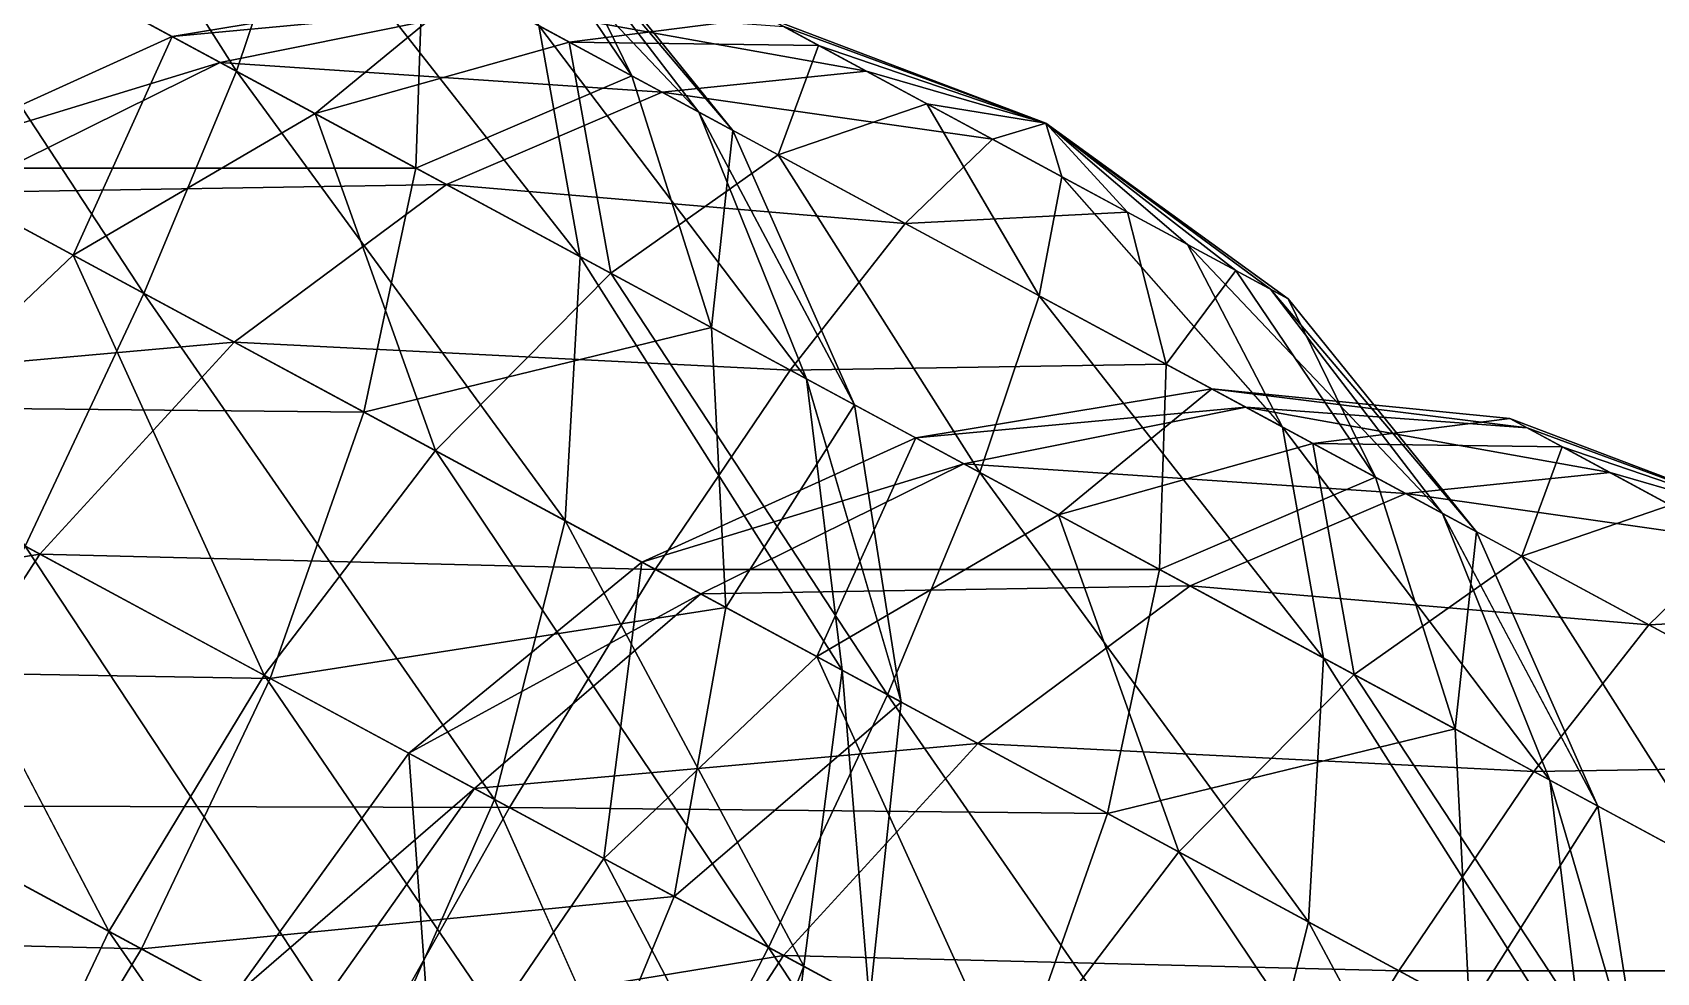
# Model space of a CAD drawing. Header units: metres. Extents: x -386 to 289, y -317 to 299.
# Drawn here: x -219.74 to -177.58, y -123.08 to -98.69 of the extents above; entities that cross this region are included whole.
import ezdxf

# ---------------------------------------------------------------- set-up
doc = ezdxf.new("R2010")
doc.units = ezdxf.units.M

msp = doc.modelspace()

# ---------------------------------------------------------------- linework, layer by layer
for points in [[(-219.68184, -91.44969, -291.0859), (-224.03165, -94.51996, -285.34253), (-214.44891, -99.69051, -283.92352), (-214.4488, -99.690414, -283.92343)], [(-219.68184, -91.44969, -291.0859), (-214.44891, -99.69051, -283.92352), (-212.90582, -95.105835, -290.0825), (-212.90572, -95.105736, -290.0824)], [(-209.05592, -93.77768, -298.79773), (-206.59608, -98.510376, -293.06326), (-202.44333, -100.75108, -299.2295), (-202.44322, -100.750984, -299.2294)], [(-209.05592, -93.77768, -298.79773), (-202.44333, -100.75108, -299.2295), (-206.9063, -94.93755, -301.98962), (-206.90619, -94.937454, -301.98953)], [(-224.03165, -94.51996, -285.34253), (-228.5826, -99.124344, -280.93552), (-216.84619, -105.45696, -279.19757), (-216.84608, -105.45686, -279.19748)], [(-224.03165, -94.51996, -285.34253), (-216.84619, -105.45696, -279.19757), (-214.44891, -99.69051, -283.92352), (-214.4488, -99.690414, -283.92343)], [(-207.80708, -94.45151, -309.68643), (-204.18353, -99.812126, -314.0986), (-209.6102, -96.88405, -318.8173), (-209.61009, -96.88395, -318.8172)], [(-206.44919, -95.1842, -305.97516), (-204.18353, -99.812126, -314.0986), (-207.80708, -94.45151, -309.68643), (-207.80698, -94.45141, -309.68634)], [(-212.90582, -95.105835, -290.0825), (-214.44891, -99.69051, -283.92352), (-205.5256, -104.50527, -288.13895), (-205.5255, -104.50517, -288.13885)], [(-212.90582, -95.105835, -290.0825), (-205.5256, -104.50527, -288.13895), (-206.59608, -98.510376, -293.06326), (-206.59598, -98.51028, -293.06317)], [(-206.9063, -94.93755, -301.98962), (-202.44333, -100.75108, -299.2295), (-201.56027, -101.22756, -306.92896), (-201.56017, -101.22746, -306.92886)], [(-206.9063, -94.93755, -301.98962), (-201.56027, -101.22756, -306.92896), (-206.44919, -95.1842, -305.97516), (-206.44908, -95.1841, -305.97507)], [(-206.44919, -95.1842, -305.97516), (-201.56027, -101.22756, -306.92896), (-204.18353, -99.812126, -314.0986), (-204.18343, -99.81203, -314.0985)], [(-219.37094, -97.03474, -325.97968), (-222.87442, -102.20431, -330.70563), (-233.80319, -96.30746, -325.54282), (-233.80309, -96.30736, -325.54272)], [(-209.6102, -96.88405, -318.8173), (-209.78821, -102.2053, -324.56064), (-219.37094, -97.03474, -325.97968), (-219.37083, -97.03464, -325.97958)], [(-204.18353, -99.812126, -314.0986), (-209.78821, -102.2053, -324.56064), (-209.6102, -96.88405, -318.8173), (-209.61009, -96.88395, -318.8172)], [(-209.78821, -102.2053, -324.56064), (-222.87442, -102.20431, -330.70563), (-219.37094, -97.03474, -325.97968), (-219.37083, -97.03464, -325.97958)], [(-207.54823, -97.99663, -478.95633), (-216.1155, -98.791275, -470.4378), (-208.43129, -97.52016, -471.25687), (-208.43118, -97.52006, -471.25677)], [(-208.43129, -97.52016, -471.25687), (-216.1155, -98.791275, -470.4378), (-212.40564, -100.793, -460.29843), (-212.40553, -100.7929, -460.29834)], [(-208.43129, -97.52016, -471.25687), (-212.40564, -100.793, -460.29843), (-205.80803, -98.93559, -464.08722), (-205.80792, -98.93549, -464.08713)], [(-200.69608, -98.2884, -472.21066), (-208.43129, -97.52016, -471.25687), (-205.80803, -98.93559, -464.08722), (-205.80792, -98.93549, -464.08713)], [(-207.54823, -97.99663, -478.95633), (-214.86665, -99.46511, -481.3265), (-216.1155, -98.791275, -470.4378), (-216.11539, -98.791176, -470.4377)], [(-203.39548, -100.237335, -485.12256), (-214.86665, -99.46511, -481.3265), (-207.54823, -97.99663, -478.95633), (-207.54813, -97.99653, -478.95624)], [(-198.08934, -99.694916, -479.3881), (-203.39548, -100.237335, -485.12256), (-207.54823, -97.99663, -478.95633), (-207.54813, -97.99653, -478.95624)], [(-198.08934, -99.694916, -479.3881), (-207.54823, -97.99663, -478.95633), (-200.23897, -98.53504, -476.1962), (-200.23886, -98.53494, -476.1961)], [(-206.59608, -98.510376, -293.06326), (-205.5256, -104.50527, -288.13895), (-199.65273, -107.67411, -296.8593), (-199.65262, -107.67401, -296.85922)], [(-206.59608, -98.510376, -293.06326), (-199.65273, -107.67411, -296.8593), (-202.44333, -100.75108, -299.2295), (-202.44322, -100.750984, -299.2294)], [(-200.69608, -98.2884, -472.21066), (-205.80803, -98.93559, -464.08722), (-199.33818, -99.02109, -468.4994), (-199.33807, -99.02099, -468.4993)], [(-193.43698, -101.043655, -473.23422), (-200.23897, -98.53504, -476.1962), (-200.69608, -98.2884, -472.21066), (-200.69597, -98.2883, -472.21057)], [(-193.43698, -101.043655, -473.23422), (-200.69608, -98.2884, -472.21066), (-199.33818, -99.02109, -468.4994), (-199.33807, -99.02099, -468.4993)], [(-193.43698, -101.043655, -473.23422), (-198.08934, -99.694916, -479.3881), (-200.23897, -98.53504, -476.1962), (-200.23886, -98.53494, -476.1961)], [(-214.86665, -99.46511, -481.3265), (-223.225, -102.01514, -469.80933), (-216.1155, -98.791275, -470.4378), (-216.11539, -98.791176, -470.4377)], [(-216.1155, -98.791275, -470.4378), (-223.225, -102.01514, -469.80933), (-218.6814, -104.466736, -457.39117), (-218.68129, -104.46664, -457.39108)], [(-216.1155, -98.791275, -470.4378), (-218.6814, -104.466736, -457.39117), (-212.40564, -100.793, -460.29843), (-212.40553, -100.7929, -460.29834)], [(-205.80803, -98.93559, -464.08722), (-212.40564, -100.793, -460.29843), (-204.73117, -104.93393, -453.62518), (-204.73106, -104.93383, -453.6251)], [(-205.80803, -98.93559, -464.08722), (-204.73117, -104.93393, -453.62518), (-200.38136, -101.86366, -459.36853), (-200.38126, -101.86356, -459.36844)], [(-199.33818, -99.02109, -468.4994), (-205.80803, -98.93559, -464.08722), (-200.38136, -101.86366, -459.36853), (-200.38126, -101.86356, -459.36844)], [(-199.33818, -99.02109, -468.4994), (-200.38136, -101.86366, -459.36853), (-196.52913, -100.536766, -466.0568), (-196.52902, -100.53667, -466.0567)], [(-193.43698, -101.043655, -473.23422), (-199.33818, -99.02109, -468.4994), (-196.52913, -100.536766, -466.0568), (-196.52902, -100.53667, -466.0567)], [(-228.5826, -99.124344, -280.93552), (-219.9343, -112.01221, -276.2267), (-216.84619, -105.45696, -279.19757), (-216.84608, -105.45686, -279.19748)], [(-214.86665, -99.46511, -481.3265), (-221.69551, -102.84041, -483.1452), (-223.225, -102.01514, -469.80933), (-223.2249, -102.01504, -469.80923)], [(-208.99377, -102.63395, -490.04688), (-221.69551, -102.84041, -483.1452), (-214.86665, -99.46511, -481.3265), (-214.86655, -99.46501, -481.32642)], [(-203.39548, -100.237335, -485.12256), (-208.99377, -102.63395, -490.04688), (-214.86665, -99.46511, -481.3265), (-214.86655, -99.46501, -481.32642)], [(-214.44891, -99.69051, -283.92352), (-216.84619, -105.45696, -279.19757), (-205.91742, -111.35381, -284.3604), (-205.91731, -111.353714, -284.36032)], [(-214.44891, -99.69051, -283.92352), (-205.91742, -111.35381, -284.3604), (-205.5256, -104.50527, -288.13895), (-205.5255, -104.50517, -288.13885)], [(-204.18353, -99.812126, -314.0986), (-202.11374, -106.34622, -317.8874), (-209.78821, -102.2053, -324.56064), (-209.7881, -102.2052, -324.56055)], [(-201.56027, -101.22756, -306.92896), (-202.11374, -106.34622, -317.8874), (-204.18353, -99.812126, -314.0986), (-204.18343, -99.81203, -314.0985)], [(-194.82318, -101.457245, -480.93103), (-203.39548, -100.237335, -485.12256), (-198.08934, -99.694916, -479.3881), (-198.08923, -99.69482, -479.388)], [(-193.43698, -101.043655, -473.23422), (-194.82318, -101.457245, -480.93103), (-198.08934, -99.694916, -479.3881), (-198.08923, -99.69482, -479.388)], [(-198.08934, -99.694916, -479.3881), (-198.08934, -99.694916, -479.3881), (-194.82318, -101.457245, -480.93103), (-194.82307, -101.457146, -480.93094)], [(-197.08574, -103.641884, -488.10333), (-208.99377, -102.63395, -490.04688), (-203.39548, -100.237335, -485.12256), (-203.39537, -100.237236, -485.12247)], [(-194.82318, -101.457245, -480.93103), (-197.08574, -103.641884, -488.10333), (-203.39548, -100.237335, -485.12256), (-203.39537, -100.237236, -485.12247)], [(-203.39548, -100.237335, -485.12256), (-203.39548, -100.237335, -485.12256), (-197.08574, -103.641884, -488.10333), (-197.08563, -103.641785, -488.10324)], [(-202.44333, -100.75108, -299.2295), (-199.65273, -107.67411, -296.8593), (-198.40388, -108.347946, -307.74802), (-198.40378, -108.34785, -307.74792)], [(-202.44333, -100.75108, -299.2295), (-198.40388, -108.347946, -307.74802), (-201.56027, -101.22756, -306.92896), (-201.56017, -101.22746, -306.92886)], [(-196.52913, -100.536766, -466.0568), (-200.38136, -101.86366, -459.36853), (-193.60535, -105.519806, -458.3651), (-193.60524, -105.51971, -458.36502)], [(-196.52913, -100.536766, -466.0568), (-193.60535, -105.519806, -458.3651), (-193.0216, -102.42932, -465.5374), (-193.0215, -102.42922, -465.53732)], [(-193.43698, -101.043655, -473.23422), (-196.52913, -100.536766, -466.0568), (-193.0216, -102.42932, -465.5374), (-193.0215, -102.42922, -465.53732)], [(-212.40564, -100.793, -460.29843), (-218.6814, -104.466736, -457.39117), (-209.28212, -109.538315, -449.21814), (-209.28201, -109.538216, -449.21805)], [(-212.40564, -100.793, -460.29843), (-209.28212, -109.538315, -449.21814), (-204.73117, -104.93393, -453.62518), (-204.73106, -104.93383, -453.6251)], [(-193.43698, -101.043655, -473.23422), (-191.31566, -103.3498, -480.41162), (-194.82318, -101.457245, -480.93103), (-194.82307, -101.457146, -480.93094)], [(-193.43698, -101.043655, -473.23422), (-193.0216, -102.42932, -465.5374), (-189.75545, -104.19165, -467.08035), (-189.75534, -104.19155, -467.08026)], [(-193.43698, -101.043655, -473.23422), (-189.75545, -104.19165, -467.08035), (-187.60582, -105.351524, -470.27225), (-187.60571, -105.351425, -470.27216)], [(-193.43698, -101.043655, -473.23422), (-187.60582, -105.351524, -470.27225), (-187.14871, -105.59817, -474.25778), (-187.1486, -105.59807, -474.2577)], [(-193.43698, -101.043655, -473.23422), (-187.14871, -105.59817, -474.25778), (-188.5066, -104.86548, -477.96906), (-188.5065, -104.86538, -477.96896)], [(-193.43698, -101.043655, -473.23422), (-188.5066, -104.86548, -477.96906), (-191.31566, -103.3498, -480.41162), (-191.31555, -103.3497, -480.41153)], [(-201.56027, -101.22756, -306.92896), (-198.40388, -108.347946, -307.74802), (-202.11374, -106.34622, -317.8874), (-202.11363, -106.34612, -317.8873)], [(-191.31566, -103.3498, -480.41162), (-197.08574, -103.641884, -488.10333), (-194.82318, -101.457245, -480.93103), (-194.82307, -101.457146, -480.93094)], [(-223.225, -102.01514, -469.80933), (-224.2076, -109.70645, -455.5636), (-218.6814, -104.466736, -457.39117), (-218.68129, -104.46664, -457.39108)], [(-200.38136, -101.86366, -459.36853), (-204.73117, -104.93393, -453.62518), (-195.14844, -110.104485, -452.20615), (-195.14833, -110.104385, -452.20605)], [(-200.38136, -101.86366, -459.36853), (-195.14844, -110.104485, -452.20615), (-193.60535, -105.519806, -458.3651), (-193.60524, -105.51971, -458.36502)], [(-211.13802, -108.53693, -328.96768), (-226.6579, -108.38434, -333.67648), (-222.87442, -102.20431, -330.70563), (-222.87431, -102.20421, -330.70554)], [(-209.78821, -102.2053, -324.56064), (-211.13802, -108.53693, -328.96768), (-222.87442, -102.20431, -330.70563), (-222.87431, -102.20421, -330.70554)], [(-202.11374, -106.34622, -317.8874), (-211.13802, -108.53693, -328.96768), (-209.78821, -102.2053, -324.56064), (-209.7881, -102.2052, -324.56055)], [(-193.0216, -102.42932, -465.5374), (-193.60535, -105.519806, -458.3651), (-187.29561, -108.92435, -461.3459), (-187.2955, -108.92425, -461.3458)], [(-193.0216, -102.42932, -465.5374), (-187.29561, -108.92435, -461.3459), (-189.75545, -104.19165, -467.08035), (-189.75534, -104.19155, -467.08026)], [(-214.50272, -106.72143, -493.82544), (-227.5694, -107.89252, -484.28848), (-221.69551, -102.84041, -483.1452), (-221.6954, -102.84031, -483.1451)], [(-208.99377, -102.63395, -490.04688), (-214.50272, -106.72143, -493.82544), (-221.69551, -102.84041, -483.1452), (-221.6954, -102.84031, -483.1451)], [(-200.07047, -107.44871, -494.2623), (-214.50272, -106.72143, -493.82544), (-208.99377, -102.63395, -490.04688), (-208.99367, -102.63385, -490.04678)], [(-197.08574, -103.641884, -488.10333), (-200.07047, -107.44871, -494.2623), (-208.99377, -102.63395, -490.04688), (-208.99367, -102.63385, -490.04678)], [(-208.99377, -102.63395, -490.04688), (-208.99377, -102.63395, -490.04688), (-200.07047, -107.44871, -494.2623), (-200.07036, -107.44861, -494.2622)], [(-190.30972, -107.29802, -487.0999), (-200.07047, -107.44871, -494.2623), (-197.08574, -103.641884, -488.10333), (-197.08563, -103.641785, -488.10324)], [(-191.31566, -103.3498, -480.41162), (-190.30972, -107.29802, -487.0999), (-197.08574, -103.641884, -488.10333), (-197.08563, -103.641785, -488.10324)], [(-188.5066, -104.86548, -477.96906), (-190.30972, -107.29802, -487.0999), (-191.31566, -103.3498, -480.41162), (-191.31555, -103.3497, -480.41153)], [(-218.6814, -104.466736, -457.39117), (-224.2076, -109.70645, -455.5636), (-213.72406, -115.36305, -446.44775), (-213.72395, -115.36295, -446.44766)], [(-218.6814, -104.466736, -457.39117), (-213.72406, -115.36305, -446.44775), (-209.28212, -109.538315, -449.21814), (-209.28201, -109.538216, -449.21805)], [(-205.5256, -104.50527, -288.13895), (-205.91742, -111.35381, -284.3604), (-198.72462, -115.23483, -295.04062), (-198.72452, -115.23473, -295.04053)], [(-205.5256, -104.50527, -288.13895), (-198.72462, -115.23483, -295.04062), (-199.65273, -107.67411, -296.8593), (-199.65262, -107.67401, -296.85922)], [(-189.75545, -104.19165, -467.08035), (-187.29561, -108.92435, -461.3459), (-183.14285, -111.165054, -467.51212), (-183.14275, -111.164955, -467.51202)], [(-189.75545, -104.19165, -467.08035), (-183.14285, -111.165054, -467.51212), (-187.60582, -105.351524, -470.27225), (-187.60571, -105.351425, -470.27216)], [(-204.73117, -104.93393, -453.62518), (-209.28212, -109.538315, -449.21814), (-197.54572, -115.87093, -447.4802), (-197.54561, -115.870834, -447.4801)], [(-204.73117, -104.93393, -453.62518), (-197.54572, -115.87093, -447.4802), (-195.14844, -110.104485, -452.20615), (-195.14833, -110.104385, -452.20605)], [(-188.5066, -104.86548, -477.96906), (-184.88306, -110.2261, -482.38123), (-190.30972, -107.29802, -487.0999), (-190.30962, -107.29792, -487.09982)], [(-187.14871, -105.59817, -474.25778), (-184.88306, -110.2261, -482.38123), (-188.5066, -104.86548, -477.96906), (-188.5065, -104.86538, -477.96896)], [(-187.60582, -105.351524, -470.27225), (-183.14285, -111.165054, -467.51212), (-182.2598, -111.64153, -475.21158), (-182.25969, -111.64143, -475.2115)], [(-187.60582, -105.351524, -470.27225), (-182.2598, -111.64153, -475.21158), (-187.14871, -105.59817, -474.25778), (-187.1486, -105.59807, -474.2577)], [(-216.84619, -105.45696, -279.19757), (-219.9343, -112.01221, -276.2267), (-207.74483, -118.58929, -281.9851), (-207.74472, -118.58919, -281.98502)], [(-216.84619, -105.45696, -279.19757), (-207.74483, -118.58929, -281.9851), (-205.91742, -111.35381, -284.3604), (-205.91731, -111.353714, -284.36032)], [(-193.60535, -105.519806, -458.3651), (-195.14844, -110.104485, -452.20615), (-186.22513, -114.91924, -456.42157), (-186.22502, -114.91914, -456.42148)], [(-193.60535, -105.519806, -458.3651), (-186.22513, -114.91924, -456.42157), (-187.29561, -108.92435, -461.3459), (-187.2955, -108.92425, -461.3458)], [(-187.14871, -105.59817, -474.25778), (-182.2598, -111.64153, -475.21158), (-184.88306, -110.2261, -482.38123), (-184.88295, -110.226, -482.38113)], [(-202.11374, -106.34622, -317.8874), (-201.73874, -113.608505, -320.79465), (-211.13802, -108.53693, -328.96768), (-211.13791, -108.53683, -328.9676)], [(-198.40388, -108.347946, -307.74802), (-201.73874, -113.608505, -320.79465), (-202.11374, -106.34622, -317.8874), (-202.11363, -106.34612, -317.8873)], [(-214.50272, -106.72143, -493.82544), (-219.54689, -112.22123, -496.2007), (-227.5694, -107.89252, -484.28848), (-227.56929, -107.89242, -484.2884)], [(-203.57394, -112.61828, -498.98825), (-219.54689, -112.22123, -496.2007), (-214.50272, -106.72143, -493.82544), (-214.50261, -106.72133, -493.82535)], [(-200.07047, -107.44871, -494.2623), (-203.57394, -112.61828, -498.98825), (-214.50272, -106.72143, -493.82544), (-214.50261, -106.72133, -493.82535)], [(-214.50272, -106.72143, -493.82544), (-214.50272, -106.72143, -493.82544), (-203.57394, -112.61828, -498.98825), (-203.57384, -112.61818, -498.98816)], [(-190.48773, -112.61927, -492.84326), (-203.57394, -112.61828, -498.98825), (-200.07047, -107.44871, -494.2623), (-200.07036, -107.44861, -494.2622)], [(-190.30972, -107.29802, -487.0999), (-190.48773, -112.61927, -492.84326), (-200.07047, -107.44871, -494.2623), (-200.07036, -107.44861, -494.2622)], [(-184.88306, -110.2261, -482.38123), (-190.48773, -112.61927, -492.84326), (-190.30972, -107.29802, -487.0999), (-190.30962, -107.29792, -487.09982)], [(-219.54689, -112.22123, -496.2007), (-232.08806, -114.27712, -484.67844), (-227.5694, -107.89252, -484.28848), (-227.56929, -107.89242, -484.2884)], [(-199.65273, -107.67411, -296.8593), (-198.72462, -115.23483, -295.04062), (-197.19513, -116.060104, -308.3765), (-197.19502, -116.060005, -308.3764)], [(-199.65273, -107.67411, -296.8593), (-197.19513, -116.060104, -308.3765), (-198.40388, -108.347946, -307.74802), (-198.40378, -108.34785, -307.74792)], [(-188.24779, -108.4106, -647.23895), (-196.81505, -109.205246, -638.72046), (-189.13084, -107.93413, -639.5395), (-189.13074, -107.93403, -639.53937)], [(-189.13084, -107.93413, -639.5395), (-196.81505, -109.205246, -638.72046), (-193.1052, -111.20697, -628.58105), (-193.10509, -111.20687, -628.58093)], [(-189.13084, -107.93413, -639.5395), (-193.1052, -111.20697, -628.58105), (-186.50758, -109.34956, -632.3699), (-186.50748, -109.349464, -632.36975)], [(-180.93852, -108.94901, -644.4788), (-188.24779, -108.4106, -647.23895), (-189.13084, -107.93413, -639.5395), (-189.13074, -107.93403, -639.53937)], [(-180.93852, -108.94901, -644.4788), (-189.13084, -107.93413, -639.5395), (-181.39563, -108.70237, -640.4933), (-181.39552, -108.70227, -640.49316)], [(-181.39563, -108.70237, -640.4933), (-189.13084, -107.93413, -639.5395), (-186.50758, -109.34956, -632.3699), (-186.50748, -109.349464, -632.36975)], [(-213.56764, -115.447464, -331.73807), (-230.46355, -115.15366, -334.6898), (-226.6579, -108.38434, -333.67648), (-226.65779, -108.38424, -333.6764)], [(-211.13802, -108.53693, -328.96768), (-213.56764, -115.447464, -331.73807), (-226.6579, -108.38434, -333.67648), (-226.65779, -108.38424, -333.6764)], [(-201.73874, -113.608505, -320.79465), (-213.56764, -115.447464, -331.73807), (-211.13802, -108.53693, -328.96768), (-211.13791, -108.53683, -328.9676)], [(-198.40388, -108.347946, -307.74802), (-197.19513, -116.060104, -308.3765), (-201.73874, -113.608505, -320.79465), (-201.73863, -113.608406, -320.79456)], [(-188.24779, -108.4106, -647.23895), (-195.56621, -109.87908, -649.60913), (-196.81505, -109.205246, -638.72046), (-196.81494, -109.20515, -638.72034)], [(-184.09503, -110.651306, -653.4052), (-195.56621, -109.87908, -649.60913), (-188.24779, -108.4106, -647.23895), (-188.24768, -108.4105, -647.23883)], [(-178.7889, -110.10889, -647.6707), (-184.09503, -110.651306, -653.4052), (-188.24779, -108.4106, -647.23895), (-188.24768, -108.4105, -647.23883)], [(-178.7889, -110.10889, -647.6707), (-188.24779, -108.4106, -647.23895), (-180.93852, -108.94901, -644.4788), (-180.93842, -108.94891, -644.4787)], [(-181.39563, -108.70237, -640.4933), (-186.50758, -109.34956, -632.3699), (-180.03773, -109.43506, -636.782), (-180.03763, -109.43496, -636.78186)], [(-174.13654, -111.45763, -641.51685), (-180.93852, -108.94901, -644.4788), (-181.39563, -108.70237, -640.4933), (-181.39552, -108.70227, -640.49316)], [(-174.13654, -111.45763, -641.51685), (-181.39563, -108.70237, -640.4933), (-180.03773, -109.43506, -636.782), (-180.03763, -109.43496, -636.78186)], [(-187.29561, -108.92435, -461.3459), (-186.22513, -114.91924, -456.42157), (-180.35225, -118.08808, -465.14194), (-180.35214, -118.08798, -465.14185)], [(-187.29561, -108.92435, -461.3459), (-180.35225, -118.08808, -465.14194), (-183.14285, -111.165054, -467.51212), (-183.14275, -111.164955, -467.51202)], [(-174.13654, -111.45763, -641.51685), (-178.7889, -110.10889, -647.6707), (-180.93852, -108.94901, -644.4788), (-180.93842, -108.94891, -644.4787)], [(-209.28212, -109.538315, -449.21814), (-213.72406, -115.36305, -446.44775), (-200.63382, -122.42618, -444.50934), (-200.63371, -122.42608, -444.50925)], [(-209.28212, -109.538315, -449.21814), (-200.63382, -122.42618, -444.50934), (-197.54572, -115.87093, -447.4802), (-197.54561, -115.870834, -447.4801)], [(-195.56621, -109.87908, -649.60913), (-203.92456, -112.42911, -638.092), (-196.81505, -109.205246, -638.72046), (-196.81494, -109.20515, -638.72034)], [(-196.81505, -109.205246, -638.72046), (-203.92456, -112.42911, -638.092), (-199.38095, -114.88071, -625.67377), (-199.38084, -114.88061, -625.67365)], [(-196.81505, -109.205246, -638.72046), (-199.38095, -114.88071, -625.67377), (-193.1052, -111.20697, -628.58105), (-193.10509, -111.20687, -628.58093)], [(-186.50758, -109.34956, -632.3699), (-193.1052, -111.20697, -628.58105), (-185.43073, -115.3479, -621.9078), (-185.43062, -115.3478, -621.90765)], [(-186.50758, -109.34956, -632.3699), (-185.43073, -115.3479, -621.9078), (-181.08092, -112.27763, -627.6511), (-181.08081, -112.277534, -627.651)], [(-180.03773, -109.43506, -636.782), (-186.50758, -109.34956, -632.3699), (-181.08092, -112.27763, -627.6511), (-181.08081, -112.277534, -627.651)], [(-180.03773, -109.43506, -636.782), (-181.08092, -112.27763, -627.6511), (-177.22868, -110.95074, -634.3394), (-177.22858, -110.95064, -634.3393)], [(-174.13654, -111.45763, -641.51685), (-180.03773, -109.43506, -636.782), (-177.22868, -110.95074, -634.3394), (-177.22858, -110.95064, -634.3393)], [(-224.2076, -109.70645, -455.5636), (-228.60765, -116.155045, -454.94025), (-217.7543, -122.0112, -445.50284), (-217.7542, -122.0111, -445.50275)], [(-224.2076, -109.70645, -455.5636), (-217.7543, -122.0112, -445.50284), (-213.72406, -115.36305, -446.44775), (-213.72395, -115.36295, -446.44766)], [(-195.56621, -109.87908, -649.60913), (-202.39507, -113.25438, -651.42786), (-203.92456, -112.42911, -638.092), (-203.92445, -112.42901, -638.09186)], [(-189.69333, -113.04792, -658.32947), (-202.39507, -113.25438, -651.42786), (-195.56621, -109.87908, -649.60913), (-195.5661, -109.87898, -649.609)], [(-184.09503, -110.651306, -653.4052), (-189.69333, -113.04792, -658.32947), (-195.56621, -109.87908, -649.60913), (-195.5661, -109.87898, -649.609)], [(-195.14844, -110.104485, -452.20615), (-197.54572, -115.87093, -447.4802), (-186.61694, -121.767784, -452.643), (-186.61684, -121.767685, -452.6429)], [(-195.14844, -110.104485, -452.20615), (-186.61694, -121.767784, -452.643), (-186.22513, -114.91924, -456.42157), (-186.22502, -114.91914, -456.42148)], [(-184.88306, -110.2261, -482.38123), (-182.81326, -116.76019, -486.17), (-190.48773, -112.61927, -492.84326), (-190.48763, -112.61917, -492.84317)], [(-182.2598, -111.64153, -475.21158), (-182.81326, -116.76019, -486.17), (-184.88306, -110.2261, -482.38123), (-184.88295, -110.226, -482.38113)], [(-175.52274, -111.871216, -649.2137), (-184.09503, -110.651306, -653.4052), (-178.7889, -110.10889, -647.6707), (-178.78879, -110.10879, -647.6706)], [(-174.13654, -111.45763, -641.51685), (-175.52274, -111.871216, -649.2137), (-178.7889, -110.10889, -647.6707), (-178.78879, -110.10879, -647.6706)], [(-178.7889, -110.10889, -647.6707), (-178.7889, -110.10889, -647.6707), (-175.52274, -111.871216, -649.2137), (-175.52263, -111.87112, -649.21356)], [(-177.7853, -114.055855, -656.3859), (-189.69333, -113.04792, -658.32947), (-184.09503, -110.651306, -653.4052), (-184.09492, -110.65121, -653.4051)], [(-175.52274, -111.871216, -649.2137), (-177.7853, -114.055855, -656.3859), (-184.09503, -110.651306, -653.4052), (-184.09492, -110.65121, -653.4051)], [(-184.09503, -110.651306, -653.4052), (-184.09503, -110.651306, -653.4052), (-177.7853, -114.055855, -656.3859), (-177.78519, -114.055756, -656.3858)], [(-193.1052, -111.20697, -628.58105), (-199.38095, -114.88071, -625.67377), (-189.98167, -119.952286, -617.50073), (-189.98157, -119.95219, -617.5006)], [(-193.1052, -111.20697, -628.58105), (-189.98167, -119.952286, -617.50073), (-185.43073, -115.3479, -621.9078), (-185.43062, -115.3478, -621.90765)], [(-183.14285, -111.165054, -467.51212), (-180.35225, -118.08808, -465.14194), (-179.10341, -118.76192, -476.03064), (-179.1033, -118.76182, -476.03055)], [(-183.14285, -111.165054, -467.51212), (-179.10341, -118.76192, -476.03064), (-182.2598, -111.64153, -475.21158), (-182.25969, -111.64143, -475.2115)], [(-177.22868, -110.95074, -634.3394), (-181.08092, -112.27763, -627.6511), (-174.3049, -115.93378, -626.64777), (-174.3048, -115.93368, -626.64764)], [(-205.91742, -111.35381, -284.3604), (-207.74483, -118.58929, -281.9851), (-199.72232, -122.918, -293.89734), (-199.72221, -122.9179, -293.89725)], [(-205.91742, -111.35381, -284.3604), (-199.72232, -122.918, -293.89734), (-198.72462, -115.23483, -295.04062), (-198.72452, -115.23473, -295.04053)], [(-182.2598, -111.64153, -475.21158), (-179.10341, -118.76192, -476.03064), (-182.81326, -116.76019, -486.17), (-182.81316, -116.76009, -486.16992)], [(-219.9343, -112.01221, -276.2267), (-223.50275, -118.90951, -275.2134), (-210.88329, -125.718605, -281.17493), (-210.88318, -125.718506, -281.17484)], [(-219.9343, -112.01221, -276.2267), (-210.88329, -125.718605, -281.17493), (-207.74483, -118.58929, -281.9851), (-207.74472, -118.58919, -281.98502)], [(-172.01521, -113.76377, -648.6943), (-177.7853, -114.055855, -656.3859), (-175.52274, -111.871216, -649.2137), (-175.52263, -111.87112, -649.21356)], [(-219.54689, -112.22123, -496.2007), (-223.78253, -118.75854, -497.0109), (-232.08806, -114.27712, -484.67844), (-232.08795, -114.27702, -484.67834)], [(-207.35742, -118.79831, -501.9591), (-223.78253, -118.75854, -497.0109), (-219.54689, -112.22123, -496.2007), (-219.54678, -112.22113, -496.20062)], [(-203.57394, -112.61828, -498.98825), (-207.35742, -118.79831, -501.9591), (-219.54689, -112.22123, -496.2007), (-219.54678, -112.22113, -496.20062)], [(-219.54689, -112.22123, -496.2007), (-219.54689, -112.22123, -496.2007), (-207.35742, -118.79831, -501.9591), (-207.35732, -118.79821, -501.959)], [(-202.39507, -113.25438, -651.42786), (-209.9749, -117.38602, -637.6969), (-203.92456, -112.42911, -638.092), (-203.92445, -112.42901, -638.09186)], [(-203.92456, -112.42911, -638.092), (-209.9749, -117.38602, -637.6969), (-204.90715, -120.12042, -623.8462), (-204.90704, -120.12032, -623.84607)], [(-203.92456, -112.42911, -638.092), (-204.90715, -120.12042, -623.8462), (-199.38095, -114.88071, -625.67377), (-199.38084, -114.88061, -625.67365)], [(-181.08092, -112.27763, -627.6511), (-185.43073, -115.3479, -621.9078), (-175.84799, -120.518456, -620.4888), (-175.84789, -120.51836, -620.48865)], [(-181.08092, -112.27763, -627.6511), (-175.84799, -120.518456, -620.4888), (-174.3049, -115.93378, -626.64777), (-174.3048, -115.93368, -626.64764)], [(-191.83754, -118.9509, -497.2503), (-207.35742, -118.79831, -501.9591), (-203.57394, -112.61828, -498.98825), (-203.57384, -112.61818, -498.98816)], [(-190.48773, -112.61927, -492.84326), (-191.83754, -118.9509, -497.2503), (-203.57394, -112.61828, -498.98825), (-203.57384, -112.61818, -498.98816)], [(-182.81326, -116.76019, -486.17), (-191.83754, -118.9509, -497.2503), (-190.48773, -112.61927, -492.84326), (-190.48763, -112.61917, -492.84317)], [(-202.39507, -113.25438, -651.42786), (-208.26895, -118.30649, -652.5711), (-209.9749, -117.38602, -637.6969), (-209.9748, -117.38592, -637.6968)], [(-195.20227, -117.1354, -662.10803), (-208.26895, -118.30649, -652.5711), (-202.39507, -113.25438, -651.42786), (-202.39496, -113.25428, -651.42773)], [(-189.69333, -113.04792, -658.32947), (-195.20227, -117.1354, -662.10803), (-202.39507, -113.25438, -651.42786), (-202.39496, -113.25428, -651.42773)], [(-180.77002, -117.86268, -662.5449), (-195.20227, -117.1354, -662.10803), (-189.69333, -113.04792, -658.32947), (-189.69322, -113.04782, -658.32935)], [(-177.7853, -114.055855, -656.3859), (-180.77002, -117.86268, -662.5449), (-189.69333, -113.04792, -658.32947), (-189.69322, -113.04782, -658.32935)], [(-189.69333, -113.04792, -658.32947), (-189.69333, -113.04792, -658.32947), (-180.77002, -117.86268, -662.5449), (-180.76991, -117.86258, -662.5448)], [(-201.73874, -113.608505, -320.79465), (-203.08412, -121.104065, -322.62222), (-213.56764, -115.447464, -331.73807), (-213.56754, -115.447365, -331.73798)], [(-197.19513, -116.060104, -308.3765), (-203.08412, -121.104065, -322.62222), (-201.73874, -113.608505, -320.79465), (-201.73863, -113.608406, -320.79456)], [(-172.01521, -113.76377, -648.6943), (-171.00928, -117.71199, -655.38257), (-177.7853, -114.055855, -656.3859), (-177.78519, -114.055756, -656.3858)], [(-171.00928, -117.71199, -655.38257), (-180.77002, -117.86268, -662.5449), (-177.7853, -114.055855, -656.3859), (-177.78519, -114.055756, -656.3858)], [(-199.38095, -114.88071, -625.67377), (-204.90715, -120.12042, -623.8462), (-194.42361, -125.77702, -614.7304), (-194.42351, -125.776924, -614.7303)], [(-199.38095, -114.88071, -625.67377), (-194.42361, -125.77702, -614.7304), (-189.98167, -119.952286, -617.50073), (-189.98157, -119.95219, -617.5006)], [(-186.22513, -114.91924, -456.42157), (-186.61694, -121.767784, -452.643), (-179.42415, -125.6488, -463.32324), (-179.42404, -125.648705, -463.32315)], [(-186.22513, -114.91924, -456.42157), (-179.42415, -125.6488, -463.32324), (-180.35225, -118.08808, -465.14194), (-180.35214, -118.08798, -465.14185)], [(-216.91151, -122.46594, -332.68298), (-234.03201, -122.05097, -333.67648), (-230.46355, -115.15366, -334.6898), (-230.46344, -115.153564, -334.6897)], [(-213.56764, -115.447464, -331.73807), (-216.91151, -122.46594, -332.68298), (-230.46355, -115.15366, -334.6898), (-230.46344, -115.153564, -334.6897)], [(-213.72406, -115.36305, -446.44775), (-217.7543, -122.0112, -445.50284), (-204.20227, -129.32347, -443.49603), (-204.20216, -129.32336, -443.49594)], [(-203.08412, -121.104065, -322.62222), (-216.91151, -122.46594, -332.68298), (-213.56764, -115.447464, -331.73807), (-213.56754, -115.447365, -331.73798)], [(-213.72406, -115.36305, -446.44775), (-204.20227, -129.32347, -443.49603), (-200.63382, -122.42618, -444.50934), (-200.63371, -122.42608, -444.50925)], [(-198.72462, -115.23483, -295.04062), (-199.72232, -122.918, -293.89734), (-198.01637, -123.83847, -308.77158), (-198.01627, -123.83837, -308.77148)], [(-198.72462, -115.23483, -295.04062), (-198.01637, -123.83847, -308.77158), (-197.19513, -116.060104, -308.3765), (-197.19502, -116.060005, -308.3764)], [(-185.43073, -115.3479, -621.9078), (-189.98167, -119.952286, -617.50073), (-178.24527, -126.284904, -615.7628), (-178.24516, -126.284805, -615.7627)], [(-185.43073, -115.3479, -621.9078), (-178.24527, -126.284904, -615.7628), (-175.84799, -120.518456, -620.4888), (-175.84789, -120.51836, -620.48865)], [(-197.54572, -115.87093, -447.4802), (-200.63382, -122.42618, -444.50934), (-188.44435, -129.00325, -450.26773), (-188.44424, -129.00314, -450.26764)], [(-197.54572, -115.87093, -447.4802), (-188.44435, -129.00325, -450.26773), (-186.61694, -121.767784, -452.643), (-186.61684, -121.767685, -452.6429)], [(-228.60765, -116.155045, -454.94025), (-221.09818, -129.02968, -446.44775), (-217.7543, -122.0112, -445.50284), (-217.7542, -122.0111, -445.50275)], [(-197.19513, -116.060104, -308.3765), (-198.01637, -123.83847, -308.77158), (-203.08412, -121.104065, -322.62222), (-203.08401, -121.103966, -322.62213)], [(-182.81326, -116.76019, -486.17), (-182.43826, -124.02248, -489.07727), (-191.83754, -118.9509, -497.2503), (-191.83743, -118.9508, -497.2502)], [(-179.10341, -118.76192, -476.03064), (-182.43826, -124.02248, -489.07727), (-182.81326, -116.76019, -486.17), (-182.81316, -116.76009, -486.16992)], [(-195.20227, -117.1354, -662.10803), (-200.24644, -122.6352, -664.48334), (-208.26895, -118.30649, -652.5711), (-208.26884, -118.30639, -652.571)], [(-184.2735, -123.03225, -667.2709), (-200.24644, -122.6352, -664.48334), (-195.20227, -117.1354, -662.10803), (-195.20216, -117.1353, -662.1079)], [(-180.77002, -117.86268, -662.5449), (-184.2735, -123.03225, -667.2709), (-195.20227, -117.1354, -662.10803), (-195.20216, -117.1353, -662.1079)], [(-195.20227, -117.1354, -662.10803), (-195.20227, -117.1354, -662.10803), (-184.2735, -123.03225, -667.2709), (-184.27339, -123.03215, -667.27075)], [(-208.26895, -118.30649, -652.5711), (-214.55373, -123.73815, -637.56213), (-209.9749, -117.38602, -637.6969), (-209.9748, -117.38592, -637.6968)], [(-209.9749, -117.38602, -637.6969), (-214.55373, -123.73815, -637.56213), (-209.3072, -126.569016, -623.22284), (-209.3071, -126.56892, -623.2227)], [(-209.9749, -117.38602, -637.6969), (-209.3072, -126.569016, -623.22284), (-204.90715, -120.12042, -623.8462), (-204.90704, -120.12032, -623.84607)], [(-171.18729, -123.03324, -661.1259), (-184.2735, -123.03225, -667.2709), (-180.77002, -117.86268, -662.5449), (-180.76991, -117.86258, -662.5448)], [(-171.00928, -117.71199, -655.38257), (-171.18729, -123.03324, -661.1259), (-180.77002, -117.86268, -662.5449), (-180.76991, -117.86258, -662.5448)], [(-208.26895, -118.30649, -652.5711), (-212.78761, -124.69109, -652.96106), (-214.55373, -123.73815, -637.56213), (-214.55362, -123.73805, -637.562)], [(-200.24644, -122.6352, -664.48334), (-212.78761, -124.69109, -652.96106), (-208.26895, -118.30649, -652.5711), (-208.26884, -118.30639, -652.571)], [(-180.35225, -118.08808, -465.14194), (-179.42415, -125.6488, -463.32324), (-177.89465, -126.474075, -476.65912), (-177.89455, -126.473976, -476.65903)], [(-180.35225, -118.08808, -465.14194), (-177.89465, -126.474075, -476.65912), (-179.10341, -118.76192, -476.03064), (-179.1033, -118.76182, -476.03055)], [(-211.16307, -125.567635, -502.9724), (-226.921, -125.887856, -496.2007), (-223.78253, -118.75854, -497.0109), (-223.78242, -118.75844, -497.0108)], [(-207.35742, -118.79831, -501.9591), (-211.16307, -125.567635, -502.9724), (-223.78253, -118.75854, -497.0109), (-223.78242, -118.75844, -497.0108)], [(-223.78253, -118.75854, -497.0109), (-223.78253, -118.75854, -497.0109), (-211.16307, -125.567635, -502.9724), (-211.16296, -125.567535, -502.97232)], [(-194.26717, -125.861435, -500.0207), (-211.16307, -125.567635, -502.9724), (-207.35742, -118.79831, -501.9591), (-207.35732, -118.79821, -501.959)], [(-207.74483, -118.58929, -281.9851), (-210.88329, -125.718605, -281.17493), (-202.57777, -130.20001, -293.5074), (-202.57767, -130.1999, -293.5073)], [(-207.74483, -118.58929, -281.9851), (-202.57777, -130.20001, -293.5074), (-199.72232, -122.918, -293.89734), (-199.72221, -122.9179, -293.89725)], [(-191.83754, -118.9509, -497.2503), (-194.26717, -125.861435, -500.0207), (-207.35742, -118.79831, -501.9591), (-207.35732, -118.79821, -501.959)], [(-179.10341, -118.76192, -476.03064), (-177.89465, -126.474075, -476.65912), (-182.43826, -124.02248, -489.07727), (-182.43816, -124.02238, -489.07718)], [(-223.50275, -118.90951, -275.2134), (-227.30841, -125.67883, -276.2267), (-215.11894, -132.25592, -281.9851), (-215.11884, -132.25581, -281.98502)], [(-223.50275, -118.90951, -275.2134), (-215.11894, -132.25592, -281.9851), (-210.88329, -125.718605, -281.17493), (-210.88318, -125.718506, -281.17484)], [(-182.43826, -124.02248, -489.07727), (-194.26717, -125.861435, -500.0207), (-191.83754, -118.9509, -497.2503), (-191.83743, -118.9508, -497.2502)], [(-204.90715, -120.12042, -623.8462), (-209.3072, -126.569016, -623.22284), (-198.45386, -132.42517, -613.78546), (-198.45375, -132.42506, -613.78534)], [(-204.90715, -120.12042, -623.8462), (-198.45386, -132.42517, -613.78546), (-194.42361, -125.77702, -614.7304), (-194.42351, -125.776924, -614.7303)], [(-189.98167, -119.952286, -617.50073), (-194.42361, -125.77702, -614.7304), (-181.33337, -132.84015, -612.79193), (-181.33327, -132.84004, -612.7918)], [(-189.98167, -119.952286, -617.50073), (-181.33337, -132.84015, -612.79193), (-178.24527, -126.284904, -615.7628), (-178.24516, -126.284805, -615.7627)], [(-175.84799, -120.518456, -620.4888), (-178.24527, -126.284904, -615.7628), (-167.3165, -132.18175, -620.92566), (-167.31639, -132.18164, -620.92554)], [(-203.08412, -121.104065, -322.62222), (-206.05818, -128.3221, -323.24557), (-216.91151, -122.46594, -332.68298), (-216.9114, -122.46584, -332.6829)], [(-198.01637, -123.83847, -308.77158), (-206.05818, -128.3221, -323.24557), (-203.08412, -121.104065, -322.62222), (-203.08401, -121.103966, -322.62213)], [(-186.61694, -121.767784, -452.643), (-188.44435, -129.00325, -450.26773), (-180.42184, -133.33197, -462.17996), (-180.42174, -133.33186, -462.17987)], [(-186.61694, -121.767784, -452.643), (-180.42184, -133.33197, -462.17996), (-179.42415, -125.6488, -463.32324), (-179.42404, -125.648705, -463.32315)], [(-216.91151, -122.46594, -332.68298), (-220.94176, -129.11409, -331.73807), (-234.03201, -122.05097, -333.67648), (-234.0319, -122.05087, -333.6764)], [(-217.7543, -122.0112, -445.50284), (-221.09818, -129.02968, -446.44775), (-208.00793, -136.0928, -444.50934), (-208.00783, -136.0927, -444.50925)], [(-217.7543, -122.0112, -445.50284), (-208.00793, -136.0928, -444.50934), (-204.20227, -129.32347, -443.49603), (-204.20216, -129.32336, -443.49594)], [(-206.05818, -128.3221, -323.24557), (-220.94176, -129.11409, -331.73807), (-216.91151, -122.46594, -332.68298), (-216.9114, -122.46584, -332.6829)], [(-200.24644, -122.6352, -664.48334), (-204.48209, -129.17252, -665.2935), (-212.78761, -124.69109, -652.96106), (-212.7875, -124.690994, -652.96094)], [(-188.05698, -129.21228, -670.24176), (-204.48209, -129.17252, -665.2935), (-200.24644, -122.6352, -664.48334), (-200.24634, -122.6351, -664.4832)], [(-200.63382, -122.42618, -444.50934), (-204.20227, -129.32347, -443.49603), (-191.58281, -136.13257, -449.45755), (-191.5827, -136.13246, -449.45746)], [(-200.63382, -122.42618, -444.50934), (-191.58281, -136.13257, -449.45755), (-188.44435, -129.00325, -450.26773), (-188.44424, -129.00314, -450.26764)], [(-184.2735, -123.03225, -667.2709), (-188.05698, -129.21228, -670.24176), (-200.24644, -122.6352, -664.48334), (-200.24634, -122.6351, -664.4832)], [(-200.24644, -122.6352, -664.48334), (-200.24644, -122.6352, -664.48334), (-188.05698, -129.21228, -670.24176), (-188.05687, -129.21217, -670.24164)], [(-199.72232, -122.918, -293.89734), (-202.57777, -130.20001, -293.5074), (-200.81166, -131.15295, -308.9063), (-200.81155, -131.15285, -308.90622)], [(-199.72232, -122.918, -293.89734), (-200.81166, -131.15295, -308.9063), (-198.01637, -123.83847, -308.77158), (-198.01627, -123.83837, -308.77148)], [(-172.5371, -129.36487, -665.53296), (-188.05698, -129.21228, -670.24176), (-184.2735, -123.03225, -667.2709), (-184.27339, -123.03215, -667.27075)], [(-171.18729, -123.03324, -661.1259), (-172.5371, -129.36487, -665.53296), (-184.2735, -123.03225, -667.2709), (-184.27339, -123.03215, -667.27075)]]:
    msp.add_3dface(points)

doc.saveas('drawing.dxf')
